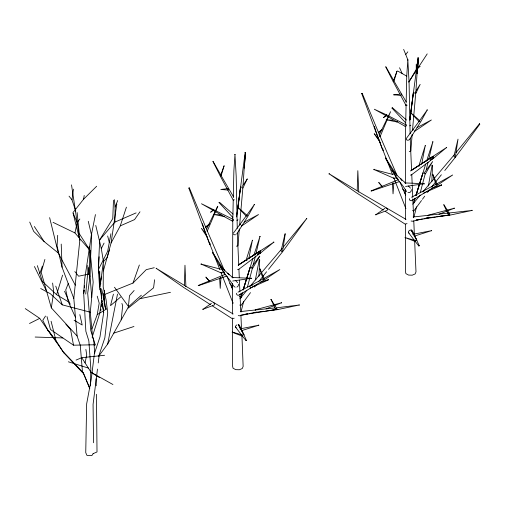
<?xml version="1.0" encoding="UTF-8"?>
<svg xmlns="http://www.w3.org/2000/svg" width="505" height="505" viewBox="0 0 505 505"><rect width="100%" height="100%" fill="white"/><g stroke="black" fill="none" stroke-linecap="round" stroke-linejoin="round"><path stroke-width="0.76" d="M48.341 330.617L47.842 330.718L48.341 330.617L63.87 352.862L83.571 373.7L89.511 387.96M100.028 287.067L103.373 261.817L103.197 287.111L106.063 299.654L107.716 312.765L104.838 337.858L99.264 354.516L98.229 362.956M100.779 283.848L98.374 267.751L99.706 239.837L114.906 222.099L115.089 207.088L114.338 199.683M236.605 293.266L236.593 294.27L237.306 295.072L238.41 295.292L239.395 294.838L264.898 279.517L279.814 269.563L263.932 278.432M409.46 198.692L409.441 199.696L410.155 200.498L411.266 200.719L412.244 200.264L437.753 184.944L452.669 174.989L436.781 183.858M184.338 285.647L184.975 265.245L185.897 286.284L185.367 286.581M232.773 221.114L232.54 277.845M232.805 219.542L233.241 199.847M233.291 197.487L233.878 170.709L234.97 154.423L236.195 176.302L237.255 228.348M357.212 190.29L357.83 170.671L358.752 191.711L358.215 192.007M405.692 126.585L374.331 109.238L386.369 114.78L406.519 125.133L405.692 126.585L405.363 138.357L405.395 183.271M405.66 124.969L406.108 104.491M406.146 102.913L406.733 76.135L407.825 59.849L409.05 81.728L410.11 133.774M90.452 385.889L90.856 368.928L88.842 340.881L85.863 331.312L83.685 293.222L84.55 280.136L91.43 234.56L95.432 214.575M104.055 299.389L104.358 290.312M241.245 226.177L241.661 225.445M241.643 225.975L258.516 214.556L244.205 222.194M414.517 130.871L414.498 131.401L431.365 119.982L417.061 127.62M113.48 200.226L112.773 218.57L99.706 239.837M258.951 276.286L259.696 260.006L259.261 259.791L255.353 279.915L250.379 285.994M431.807 181.712L432.551 165.432L432.11 165.217L428.36 185.979M99.737 271.406L99.737 289.851L98.431 269.594L99.094 256.761M91.721 234.579L89.48 280.389L87.7 293.222L90.78 330.56L93.747 340.099L94.694 353.254M57.703 235.317L57.059 245.941L62.071 267.252L73.812 298.474L77.107 336.008L80.257 345.269L82.536 372.639M233.626 196.95L221.133 175.652L224.132 165.728L220.597 175.487M219.631 278.217L220.23 288.387L220.956 278.053L220.117 277.283M393.698 80.219L396.987 71.154L393.988 81.078L406.089 101.713M392.486 183.643L393.041 193.825L393.812 183.479L392.972 182.709M243.107 184.78L245.196 152.415L236.637 216.967M415.962 90.206L418.045 57.841L409.789 120.089M245.449 152.567L244.275 168.083L245.474 152.504L244.925 152.478M418.329 57.93L417.13 73.509L418.304 57.993L417.78 57.905M239.307 228.91L237.994 245.348L237.741 245.897L236.422 246.188M239.623 224.996L242.867 187.904M412.162 134.336L410.849 150.774L410.597 151.323L409.271 151.614M412.471 130.423L415.722 93.33M63.87 352.862L57.134 342.333L48.341 330.478M71.521 184.874L79.834 240.178L73.812 298.474M85.717 294.074L88.28 267.549M46.997 316.559L50.494 329.512L73.503 345.193L95.249 344.77L92.566 336.867L90.281 312.204L93.166 282.188L90.035 250.436L79.209 233.562L77.132 212.536M121.181 319.911L122.671 305.74L121.901 303.461M84.038 290.236L83.685 293.222L84.082 290.167M84.398 287.244L84.575 285.754M97.478 369.092L93.072 404.385L93.526 442.759M154.587 279.757L153.583 287.825L128.245 308.075L129.476 295.734L134.134 290.482M237.236 213.59L240.531 187.008L236.965 214.107M409.991 119.799L413.387 92.434L409.82 119.534M100.766 310.689L100.968 309.136M101.265 306.806L101.562 304.477M84.379 287.875L84.581 286.348M75.794 211.166L71.975 199.828L73.446 189.179M433.082 157.244L430.108 160.06L433.568 158.355L433.675 157.585M432.766 157.901L432.823 157.491M249.243 286.486L252.986 284.858M268.54 279.517L260.372 282.308M422.098 191.913L424.364 190.795M441.49 185.24L441.345 184.931L441.49 185.24L423.203 193.352M101.612 300.538L99.731 313.277L92.125 337.302M103.361 270.951L111.087 242.956L116.8 204.07M77.107 336.008L51.333 307.873L53.713 291.89L52.615 283.04M205.914 277.131L209.506 281.361L205.983 277.176M378.769 182.557L382.361 186.787L378.845 182.545M381.894 186.503L382.266 186.231M238.505 284.176L238.234 285.925L236.908 287.124M285.256 233.828L282.535 251.408L281.979 251.806L281.064 250.922L285.041 233.758M411.36 189.602L411.089 191.351L409.763 192.55L408.002 192.645M455.384 156.834L458.01 139.159L453.919 156.348L454.835 157.232L455.251 157.143L455.169 156.449M210.048 244.837L209.796 243.909L210.244 243.606M383.484 150.452L382.575 149.821L383.099 149.032M102.496 303.48L103.695 312.614L99.971 336.942L94.378 353.708L91.241 379.274L86.652 403.874L85.743 452.65L86.967 455.409L91.853 455.592L93.286 453.471M79.834 240.178L72.954 212.662L83.571 199.241L84.221 195.429M91.872 329.052L97.231 314.628L99.195 303.151L97.231 296.183M271.059 299.32L275.522 309.218L276.443 309.376L276.898 308.662L270.869 299.339M443.92 204.683L449.753 214.088M224.182 216.096L224.056 216.525L201.489 203.749L233.291 219.441L233.689 220.256L232.357 221.095L224.056 216.525L213.325 214.347L221.222 214.928M397.037 121.522L396.911 121.951L386.18 119.773L393.288 120.272M396.911 121.951L397.044 121.314M110.917 233.739L107.672 251.237L98.431 269.594M98.557 356.385L107.679 344.025L117.507 294.099M198.206 285.502L225.659 274.171M371.213 191.111L399.556 181.535M401.778 180.777L401.639 179.496L400.661 178.713L400.383 179.041M85.067 362.887L86.721 354.889L85.869 349.428M248.883 258.402L252.386 240.216L246.27 259.703L247.002 260.687M421.896 163.077L425.235 145.642L419.125 165.129L419.857 166.113M90.035 250.436L74.948 232.919L77.139 222.56L79.853 219.018M247.33 179.06L241.63 187.305L242.154 187.967L243.094 187.753L247.16 178.947M415.95 93.179L420.16 84.379L414.586 93.128L415.546 93.419L416.032 92.794L415.754 92.44M232.565 318.03L232.59 366.1L233.032 368.202L235.709 369.647L239.37 369.761L242.299 368.492L243.139 366.434L241.927 335.497M241.687 335.168L235.5 327L235.759 325.851L236.851 324.892M245.96 340.496L246.377 340.288L246.036 340.585L242.16 335.793M414.536 240.595L408.356 232.426L408.614 231.277L409.706 230.318L411.127 230.002L412.206 230.469L413.854 233.979M418.815 245.922L419.226 245.714L418.891 246.011L415.015 241.22M210.755 212.195L213.804 209.613L210.692 212.138M212.921 161.455L220.23 175.942M385.896 66.761L393.995 80.989L393.509 81.015M253.194 265.011L255.423 256.003M255.978 253.75L259.974 236.409L253.769 255.625M426.233 169.686L428.088 162.181M428.827 159.176L432.829 141.836L426.624 161.051M113.423 294.144L110.494 305.664L120.569 297.035M240.967 312.071L243.694 301.371M414.018 216.733L416.549 206.804M247.469 286.96L252.456 268.016M420.324 192.386L425.311 173.442M100.432 281.544L101.688 277.005M44.901 259.444L41.189 272.271L51.333 307.873M259.791 268.83L263.238 279.379L264.267 278.949M432.753 174.174L437.122 184.375M109.459 249.924L107.161 257.588L103.222 261.88M75.403 317.235L68.326 301.782L56.604 294.693L62.569 275.162M240.696 298.386L242.072 293.859M243.448 289.34L252.853 258.585M414.466 200.794L415.154 198.534M416.076 195.517L419.289 184.963M419.75 183.454L425.709 164.011M252.651 240.456L252.33 240.247M425.526 145.825L425.178 145.674M239.534 296.416L240.544 297.59L240.822 297.287L242.217 292.818M243.145 289.832L250.108 267.48L243.038 290.022M413.866 203.098L413.399 203.016L415.066 198.244M416 195.258L419.245 184.824M419.712 183.334L422.963 172.906L419.661 183.422M241.39 295.286L242.097 293.033M414.245 200.712L414.952 198.459M415.893 195.448L419.188 184.931M111.087 242.956L120.266 225.88L126.408 207.164M39.857 273.533L42.357 266.141M212.725 252.601L224.214 270.402M385.372 158.097L396.974 178.6L397.801 178.555M104.674 294.466L132.992 283.071L139.355 264.999M247.153 215.831L246.238 216.172L237.388 206.861L247.261 215.553M419.409 120.31L410.249 112.318L419.093 121.598L420.008 121.257M68.326 283.337L65.738 289.933L68.326 301.782M115.089 207.088L117.665 200.523M235.235 154.562L234.68 154.549M408.084 59.988L407.535 59.975M227.446 188.693L220.811 189.451L227.951 190.05L228.563 189.602L228.172 188.63M217.819 206.337L207.309 231.006L224.706 271.141M396.936 175.134L380.164 136.432L390.567 111.693L379.154 135.037M266.097 308.852L281.449 302.792L255.221 309.811L255.233 310.499M438.952 214.278L454.304 208.218L428.076 215.237L428.082 215.925M259.583 256.13L251.212 267.738L252.197 268.426L252.715 268.117L252.462 267.82M425.462 173.783L432.615 161.568L424.067 173.164L425.052 173.853L425.563 173.543M236.687 234.099L248.075 215.982L254.451 204.424L246.541 215.509M419.093 121.598L419.295 121.061L406.285 138.515L406.285 139.525L407.125 140.188L408.406 140.188L409.536 139.525L420.93 121.408L427.306 109.85L419.396 120.935M257.348 254.646L260.713 252.929L260.561 251.856M206.64 228.904L217.642 206.248M206.343 234.282L201.381 228.31L207.309 237.281M380.435 142.631L374.224 133.724L379.198 139.708M259.696 260.006L259.153 259.841M432.551 165.432L432.009 165.268M103.512 261.899L101.297 248.555L104.068 243.101M237.539 269.676L238.474 269.518L260.959 252.626L273.887 242.122L248.031 258.831M433.814 158.052L446.66 147.435L420.886 164.258M107.679 344.025L128.586 306.686L141.362 295.204M239.963 224.807L240.708 224.428M415.615 241.245L415.47 240.475L404.953 237.546L415.249 241.485M409.05 81.728L416.259 69.412L420.154 66.389M252.607 268.357L259.785 256.218M448.509 213.874L448.377 214.644L449.684 214.499M45.519 316.042L42.742 320.353L48.126 330.592M406.228 104.933L406.07 105.596L407.125 105.179M408.678 82.151L427.211 53.89M213.419 209.6L213.697 210.093M383.529 117.589L386.66 115.039L383.535 117.621M386.274 115.026L386.552 115.519M139.992 211.784L134.557 219.599L120.266 225.88M224.378 272.441L224.119 273.173L224.46 273.287M397.227 177.867L396.974 178.6M283.229 247.128L306.674 218.589L282.636 251.679L268.515 269.342M479.75 124.224L479.321 123.883L479.75 124.224L468.829 139.178L455.491 157.105L444.779 170.507M250.493 292.622L240.929 305.588L239.761 305.039M254.589 287.061L255.953 285.211M421.523 200.517L413.784 211.014L412.617 210.465M422.433 199.279L424.711 196.192M427.445 192.487L429.263 190.019M233.43 233.089L246.44 215.635M407.825 59.849L405.742 54.546L407.832 51.832M263.383 278.886L263.238 279.379M258.781 281.531L266.571 271.785M431.636 186.957L441.37 174.768M282.238 248.346L255.353 279.915L255.984 279.587M454.601 154.385L423.228 191.42M456.084 152.554L479.39 123.914M239.932 298.764L246.894 290.249M412.787 204.19L420.248 195.069M227.528 273.615L228.304 273.47L229.03 274.815M232.729 281.026L251.395 278.312L232.048 277.479M405.584 186.452L424.25 183.738L404.903 182.905L405.868 183.29L399.196 177.432L391.975 170.103L397.397 179.06L402.719 185.651L406.632 191.591M207.082 230.476L189.35 187.91L188.845 188.125L204.86 231.416L219.82 269.518M362.205 93.337L361.7 93.551L362.205 93.337L379.93 135.902M211.418 303.353L202.814 309.369L214.316 304.938L214.675 303.978L214.24 303.076L213.211 302.659M384.924 208.338L375.669 214.795L387.171 210.364L387.531 209.405L387.095 208.502L386.066 208.085M414.782 240.923L415.47 240.475M223.273 272.138L221.6 273.117L201.015 264.058L220.527 269.165M396.128 177.564L394.455 178.543L373.864 169.484L393.376 174.591M132.992 283.071L146.273 269.638L154.246 267.707M83.571 199.241L96.67 186.238M259.974 252.064L260.226 251.818L257.323 254.488M241.295 330.737L258.838 325.195L239.919 328.913M414.151 236.163L431.693 230.621L412.774 234.339M205.769 227.326L209.083 224.447M378.624 132.752L381.938 129.873M273.704 241.971L273.843 242.375M446.559 147.397L446.698 147.801M205.415 226.998L209.575 223.904M378.27 132.424L381.837 129.772M219.606 202.379L219.132 202.644L219.606 202.379L233.076 214.12M406.512 120.057L392.461 107.805L391.987 108.07L405.66 122.873M433.189 158.507L411.329 174.945L410.395 175.102M393.736 94.694L400.8 95.477L401.5 94.536L401.027 94.056L393.704 94.921M437.04 184.641L436.086 184.805L432.646 174.257M188.838 188.087L189.35 187.91M238.227 265.131L260.334 250.859L247.747 258.958M411.083 170.557L433.189 156.285L420.602 164.384M232.167 332.202L242.034 336.071L242.766 335.819M238.316 265.125L246.086 260.088M410.521 170.968L419.586 165.097M306.882 218.81L306.503 218.507M238.474 264.923L246.421 259.81M411.322 170.349L418.613 165.659M391.987 108.07L392.461 107.805M97.231 314.628L106.119 309.243L101.6 288.841M265.655 311.112L277.188 309.691L299.314 304.995L277.081 307.741M436.97 216.727L450.043 215.117L472.169 210.421L413.14 216.998M254.451 204.626L254.103 204.519M427.306 110.052L426.952 109.945M234.276 199.753L233.215 200.169L220.287 176.056M203.124 309.496L202.922 309.079M375.979 214.922L375.777 214.505M236.921 220.395L237.95 219.827M409.776 125.821L410.805 125.253M246.27 259.703L246.623 259.507M419.125 165.129L419.478 164.933M411.556 197.234L436.099 184.218M238.019 292.168L263.25 278.792M428.202 185.341L428.84 185.013M424.004 183.504L424.118 184.073M251.155 278.078L251.263 278.646M407.049 223.633L404.985 224.031L385.239 211.33M234.194 318.207L232.13 318.605L212.39 305.904M29.505 323.497L39.731 318.365L52.097 336.38M268.635 279.814L250.177 288.065L250.265 287.402M93.135 453.648L97.011 451.956L96.455 394.279M413.677 202.713L414.561 202.328M240.822 297.287L241.706 296.902M114.906 222.099L136.11 212.908M76.047 360.071L81.76 357.698L104.548 355.28M371.093 190.89L398.508 179.597M431.56 230.463L431.56 230.829M258.705 325.037L258.705 325.403M433.568 158.355L432.937 158.286M260.713 252.929L260.081 252.86M431.75 188.245L441.345 184.931M226.707 276.109L198.358 285.685M242.23 335.181L242.615 335.049L232.237 332.069M113.776 333.13L133.958 326.489M220.956 278.053L220.23 278.015M454.09 208.003L454.311 208.426M281.291 302.558L281.455 303M405.61 125.013L406.146 124.868M358.38 191.496L329.052 173.764L356.94 193.137L383.27 210.061M184.868 285.666L156.196 268.338L184.091 287.711L210.415 304.635M422.426 218.93L412.604 221.228L411.102 221.026M423.941 218.577L429.263 217.636M248.062 313.857L239.749 315.802L238.246 315.6M249.571 313.504L256.407 312.21M91.721 297.199L90.048 276.222L88.646 274.089L78.641 276.21L74.835 271.589M139.986 298.695L170.463 292.307M471.96 210.206L471.986 210.648M299.105 304.78L299.13 305.222M416.189 220.022L419.27 219.41M243.334 314.596L247.185 313.832M373.927 169.762L374.11 169.232M201.072 264.336L201.261 263.806M416.177 220.117L449.873 214.884L447.588 215.174M241.024 315.051L274.726 309.811M436.894 216.613L438.422 216.405M439.95 216.197L442.241 215.894M443.769 215.685L446.06 215.376M261.754 311.49L263.282 311.288M268.622 310.569L270.15 310.36M271.677 310.158L273.969 309.849M426.207 218.046L435.43 216.916M240.285 311.572L274.777 307.955M253.352 312.62L264.115 311.301M235.557 234.762L234.269 234.762L233.43 234.099M413.04 129.842L413.563 129.854M35.167 337.043L62.841 337.933M329.007 173.991L329.336 173.619M156.159 268.565L156.481 268.193M380.164 136.432L379.268 136.211M206.917 230.974L207.309 231.006M220.818 175.671L221.139 175.563L213.041 161.335M276.134 308.252L276.626 308.34M433.094 141.911L432.577 141.785M260.239 236.485L259.721 236.359M209.411 280.805L209.139 281.279M40.703 288.519L50.349 293.733L62.298 304.856L90.281 312.204M233.013 277.864L226.341 272.006L219.119 264.677L224.542 273.634L229.863 280.224L233.777 286.165L235.147 287.219M68.383 361.801L88.375 368.082M358.487 191.603L406.001 219.366M185.638 286.177L233.146 313.94M238.272 324.576L243.978 334.872L238.272 324.576L239.351 325.043L246.377 340.288M53.044 222.351L74.948 232.919M240.582 328.641L241.169 328.932M256.123 312.235L256.591 312.469M81.76 357.698L91.102 372.355L112.924 384.52M397.612 70.978L406.733 76.135M74.096 320.252L82.195 325.024L79.841 314.628M91.102 372.355L99.409 377.525M25.25 308.606L39.731 318.365M391.918 170.456L392.328 170.084M219.063 265.03L219.473 264.658M29.713 222.067L33.677 231.359L44.118 241.535L58.321 253.049L75.314 285.237M56.604 294.693L42.357 281.392L37.351 265.668M402.624 189.028L405.496 191.723M413.538 199.286L414.687 200.371M229.769 283.602L232.641 286.297M240.689 293.859L241.838 294.945M400.8 95.477L400.553 95.218L406.07 105.596M63.901 352.496L83.325 372.804L89.808 388.402M408.412 185.979L410.451 188.131M235.557 280.553L237.596 282.705M219.132 202.644L232.805 217.447M65.865 324.178L70.58 329.538L73.503 345.193M408.356 232.426L409.05 233.228M235.5 327L236.201 327.802M404.271 192.424L405.793 194.191M231.416 286.998L232.433 288.172M69.04 196.155L71.975 199.828M393.963 177.905L394.455 178.543M221.108 272.479L221.6 273.117M114.471 287.238L128.586 306.686M34.327 226.505L44.118 241.535M385.58 158.027L396.64 175.172M212.523 252.721L219.871 265.674M220.641 267.038L224.119 273.173M393.142 81.482L399.79 93.886M385.713 66.868L393.086 81.368M404.997 126.086L405.212 126.521M232.148 220.66L232.357 221.095M34.435 266.526L46.63 291.379M106.119 309.243L104.358 305.563L103.746 293.216M443.725 204.765L448.377 214.644M414.517 235.387L419.226 245.714M399.562 67.752L402.169 73.56M64.552 291.233L70.245 304.294M400.042 182.299L405.635 195.201M226.878 276.159L232.47 289.056M259.905 268.748L263.976 278.268M73.225 213.375L77.139 222.56M403.647 49.408L405.742 54.546M392.385 174.212L377.715 136.842L361.7 93.551M393.824 177.88L405.906 208.653M220.969 272.454L233.051 303.227L232.969 302.855M376.616 133.396L378.434 138.395M379.211 140.535L382.575 149.821M205.579 232.969L202.379 223.69M206.097 234.396L209.72 244.395M55.758 286.139L62.298 304.856M374.312 126.263L376.389 132.682M275.414 308.826L275.522 309.218M83.325 372.804L83.571 373.7M51.093 321.262L56.143 341.329M107.672 235.986L109.295 242.488M49.635 217.642L58.321 253.049M95.761 225.451L101.297 248.555M88.261 221.278L91.43 234.56M103.695 312.614L101.877 301.586L100.501 288.248L101.802 298.146M102.098 300.431L102.3 301.952M87.687 265.523L88.646 274.089M410.205 138.509L411.6 170.671M411.771 174.591L412.143 183.22M412.213 184.786L412.755 197.341M412.825 198.907L413.639 217.731M413.778 220.868L414.359 234.206M414.662 241.264L415.987 271.86L415.154 273.918L412.219 275.187L408.558 275.073L405.887 273.628L405.446 271.526L405.42 224.245M237.35 233.083L238.745 265.245M238.916 269.165L239.288 277.794M239.395 280.149L239.907 291.915M240.008 294.264L240.752 311.522M240.923 315.442L241.504 328.78M61.219 244.092L62.071 267.252M89.196 246.554L90.048 276.222M96.064 378.788L96.24 385.757M405.395 189.571L405.414 219.517M232.54 283.362L232.559 314.091M417.944 59.243L417.944 68.023M416.259 64.141L416.259 69.412M94.719 344.934L94.587 345.269L95.098 344.915L94.719 344.934M277.788 309.338L276.254 309.571L277.788 309.338M413.437 234.067L411.127 230.002L416.827 240.298L413.437 234.067"/></g></svg>
